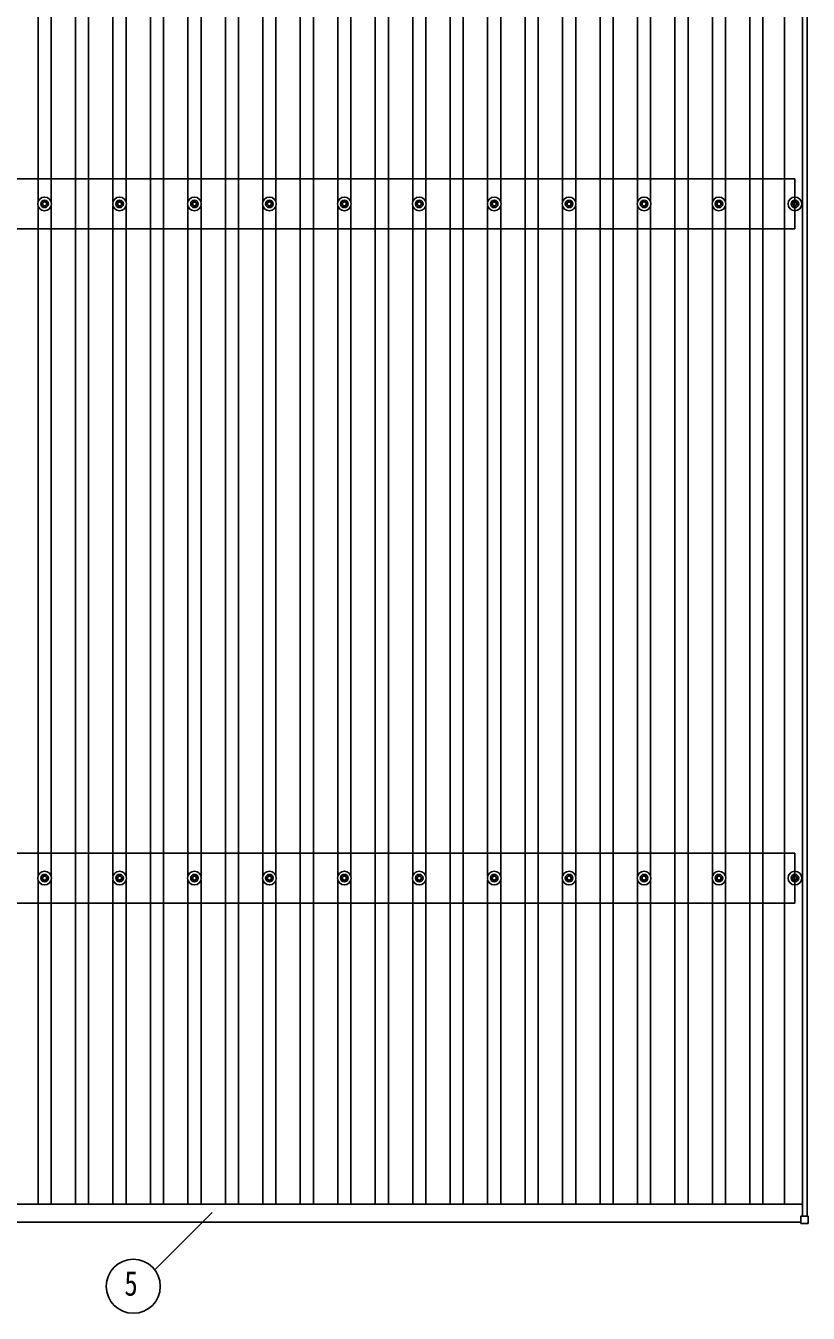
# Model space of a CAD drawing. Units: millimetres, scale not verified. Extents: x -10512 to 10512, y -7425 to 7425.
# Drawn here: x -7946 to -5858, y -17 to 3420 of the extents above; entities that cross this region are included whole.
import ezdxf
from ezdxf.enums import TextEntityAlignment as Align

# ---------------------------------------------------------------- set-up
doc = ezdxf.new("R2010")
doc.units = ezdxf.units.MM
doc.header["$LTSCALE"] = 30
for name, color, linetype in [('0-4_YKK_13', 4, 'Continuous'), ('0-5_YKK_A1', 4, 'Continuous'), ('0-6_YKK_D', 6, 'Continuous')]:
    doc.layers.add(name, color=color, linetype=linetype)
doc.styles.add('ＭＳ ゴシック', font='')
doc.styles.get('ＭＳ ゴシック').set_extended_font_data('MS Gothic')

msp = doc.modelspace()

# ---------------------------------------------------------------- linework, layer by layer
at = {"layer": '0-4_YKK_13'}
for p, q in [((-7905.95, 2946.12), (-7901.53, 2946.12)), ((-7905.95, 2942.62), (-7901.53, 2942.62)), ((-7897.7, 2954.37), (-7897.7, 2949.95)), ((-7897.7, 2938.79), (-7897.7, 2934.37)), ((-7894.2, 2954.37), (-7894.2, 2949.95)), ((-7894.2, 2938.79), (-7894.2, 2934.37)), ((-7890.37, 2946.12), (-7885.95, 2946.12)), ((-7890.37, 2942.62), (-7885.95, 2942.62)), ((-7705.95, 2946.12), (-7701.53, 2946.12)), ((-7705.95, 2942.62), (-7701.53, 2942.62)), ((-7697.7, 2954.37), (-7697.7, 2949.95)), ((-7697.7, 2938.79), (-7697.7, 2934.37)), ((-7694.2, 2954.37), (-7694.2, 2949.95)), ((-7694.2, 2938.79), (-7694.2, 2934.37)), ((-7690.37, 2946.12), (-7685.95, 2946.12)), ((-7690.37, 2942.62), (-7685.95, 2942.62)), ((-7505.95, 2946.12), (-7501.53, 2946.12)), ((-7505.95, 2942.62), (-7501.53, 2942.62)), ((-7497.7, 2954.37), (-7497.7, 2949.95)), ((-7497.7, 2938.79), (-7497.7, 2934.37)), ((-7494.2, 2954.37), (-7494.2, 2949.95)), ((-7494.2, 2938.79), (-7494.2, 2934.37)), ((-7490.37, 2946.12), (-7485.95, 2946.12)), ((-7490.37, 2942.62), (-7485.95, 2942.62)), ((-7305.95, 2946.12), (-7301.53, 2946.12)), ((-7305.95, 2942.62), (-7301.53, 2942.62)), ((-7297.7, 2954.37), (-7297.7, 2949.95)), ((-7297.7, 2938.79), (-7297.7, 2934.37)), ((-7294.2, 2954.37), (-7294.2, 2949.95)), ((-7294.2, 2938.79), (-7294.2, 2934.37)), ((-7290.37, 2946.12), (-7285.95, 2946.12)), ((-7290.37, 2942.62), (-7285.95, 2942.62)), ((-7105.95, 2946.12), (-7101.53, 2946.12)), ((-7105.95, 2942.62), (-7101.53, 2942.62)), ((-7097.7, 2954.37), (-7097.7, 2949.95)), ((-7097.7, 2938.79), (-7097.7, 2934.37)), ((-7094.2, 2954.37), (-7094.2, 2949.95)), ((-7094.2, 2938.79), (-7094.2, 2934.37)), ((-7090.37, 2946.12), (-7085.95, 2946.12)), ((-7090.37, 2942.62), (-7085.95, 2942.62)), ((-6905.95, 2946.12), (-6901.53, 2946.12)), ((-6905.95, 2942.62), (-6901.53, 2942.62)), ((-6897.7, 2954.37), (-6897.7, 2949.95)), ((-6897.7, 2938.79), (-6897.7, 2934.37)), ((-6894.2, 2954.37), (-6894.2, 2949.95)), ((-6894.2, 2938.79), (-6894.2, 2934.37)), ((-6890.37, 2946.12), (-6885.95, 2946.12)), ((-6890.37, 2942.62), (-6885.95, 2942.62)), ((-6705.95, 2946.12), (-6701.53, 2946.12)), ((-6705.95, 2942.62), (-6701.53, 2942.62)), ((-6697.7, 2954.37), (-6697.7, 2949.95)), ((-6697.7, 2938.79), (-6697.7, 2934.37)), ((-6694.2, 2954.37), (-6694.2, 2949.95)), ((-6694.2, 2938.79), (-6694.2, 2934.37)), ((-6690.37, 2946.12), (-6685.95, 2946.12)), ((-6690.37, 2942.62), (-6685.95, 2942.62)), ((-6505.95, 2946.12), (-6501.53, 2946.12)), ((-6505.95, 2942.62), (-6501.53, 2942.62)), ((-6497.7, 2954.37), (-6497.7, 2949.95)), ((-6497.7, 2938.79), (-6497.7, 2934.37)), ((-6494.2, 2954.37), (-6494.2, 2949.95)), ((-6494.2, 2938.79), (-6494.2, 2934.37)), ((-6490.37, 2946.12), (-6485.95, 2946.12)), ((-6490.37, 2942.62), (-6485.95, 2942.62)), ((-6305.95, 2946.12), (-6301.53, 2946.12)), ((-6305.95, 2942.62), (-6301.53, 2942.62)), ((-6297.7, 2954.37), (-6297.7, 2949.95)), ((-6297.7, 2938.79), (-6297.7, 2934.37)), ((-6294.2, 2954.37), (-6294.2, 2949.95)), ((-6294.2, 2938.79), (-6294.2, 2934.37)), ((-6290.37, 2946.12), (-6285.95, 2946.12)), ((-6290.37, 2942.62), (-6285.95, 2942.62)), ((-6105.95, 2946.12), (-6101.53, 2946.12)), ((-6105.95, 2942.62), (-6101.53, 2942.62)), ((-6097.7, 2954.37), (-6097.7, 2949.95)), ((-6097.7, 2938.79), (-6097.7, 2934.37)), ((-6094.2, 2954.37), (-6094.2, 2949.95)), ((-6094.2, 2938.79), (-6094.2, 2934.37)), ((-6090.37, 2946.12), (-6085.95, 2946.12)), ((-6090.37, 2942.62), (-6085.95, 2942.62)), ((-5903.2, 2946.12), (-5898.78, 2946.12)), ((-5903.2, 2942.62), (-5898.78, 2942.62)), ((-5894.95, 2954.37), (-5894.95, 2949.95)), ((-5894.95, 2938.79), (-5894.95, 2934.37)), ((-5891.45, 2954.37), (-5891.45, 2949.95)), ((-5891.45, 2938.79), (-5891.45, 2934.37)), ((-5887.62, 2946.12), (-5883.2, 2946.12)), ((-5887.62, 2942.62), (-5883.2, 2942.62)), ((-7905.95, 1146.12), (-7901.53, 1146.12)), ((-7905.95, 1142.62), (-7901.53, 1142.62)), ((-7897.7, 1154.37), (-7897.7, 1149.95)), ((-7897.7, 1138.79), (-7897.7, 1134.37)), ((-7894.2, 1154.37), (-7894.2, 1149.95)), ((-7894.2, 1138.79), (-7894.2, 1134.37)), ((-7890.37, 1146.12), (-7885.95, 1146.12)), ((-7890.37, 1142.62), (-7885.95, 1142.62)), ((-7705.95, 1146.12), (-7701.53, 1146.12)), ((-7705.95, 1142.62), (-7701.53, 1142.62)), ((-7697.7, 1154.37), (-7697.7, 1149.95)), ((-7697.7, 1138.79), (-7697.7, 1134.37)), ((-7694.2, 1154.37), (-7694.2, 1149.95)), ((-7694.2, 1138.79), (-7694.2, 1134.37)), ((-7690.37, 1146.12), (-7685.95, 1146.12)), ((-7690.37, 1142.62), (-7685.95, 1142.62)), ((-7505.95, 1146.12), (-7501.53, 1146.12)), ((-7505.95, 1142.62), (-7501.53, 1142.62)), ((-7497.7, 1154.37), (-7497.7, 1149.95)), ((-7497.7, 1138.79), (-7497.7, 1134.37)), ((-7494.2, 1154.37), (-7494.2, 1149.95)), ((-7494.2, 1138.79), (-7494.2, 1134.37)), ((-7490.37, 1146.12), (-7485.95, 1146.12)), ((-7490.37, 1142.62), (-7485.95, 1142.62)), ((-7305.95, 1146.12), (-7301.53, 1146.12)), ((-7305.95, 1142.62), (-7301.53, 1142.62)), ((-7297.7, 1154.37), (-7297.7, 1149.95)), ((-7297.7, 1138.79), (-7297.7, 1134.37)), ((-7294.2, 1154.37), (-7294.2, 1149.95)), ((-7294.2, 1138.79), (-7294.2, 1134.37)), ((-7290.37, 1146.12), (-7285.95, 1146.12)), ((-7290.37, 1142.62), (-7285.95, 1142.62)), ((-7105.95, 1146.12), (-7101.53, 1146.12)), ((-7105.95, 1142.62), (-7101.53, 1142.62)), ((-7097.7, 1154.37), (-7097.7, 1149.95)), ((-7097.7, 1138.79), (-7097.7, 1134.37)), ((-7094.2, 1154.37), (-7094.2, 1149.95)), ((-7094.2, 1138.79), (-7094.2, 1134.37)), ((-7090.37, 1146.12), (-7085.95, 1146.12)), ((-7090.37, 1142.62), (-7085.95, 1142.62)), ((-6905.95, 1146.12), (-6901.53, 1146.12)), ((-6905.95, 1142.62), (-6901.53, 1142.62)), ((-6897.7, 1154.37), (-6897.7, 1149.95)), ((-6897.7, 1138.79), (-6897.7, 1134.37)), ((-6894.2, 1154.37), (-6894.2, 1149.95)), ((-6894.2, 1138.79), (-6894.2, 1134.37)), ((-6890.37, 1146.12), (-6885.95, 1146.12)), ((-6890.37, 1142.62), (-6885.95, 1142.62)), ((-6705.95, 1146.12), (-6701.53, 1146.12)), ((-6705.95, 1142.62), (-6701.53, 1142.62)), ((-6697.7, 1154.37), (-6697.7, 1149.95)), ((-6697.7, 1138.79), (-6697.7, 1134.37)), ((-6694.2, 1154.37), (-6694.2, 1149.95)), ((-6694.2, 1138.79), (-6694.2, 1134.37)), ((-6690.37, 1146.12), (-6685.95, 1146.12)), ((-6690.37, 1142.62), (-6685.95, 1142.62)), ((-6505.95, 1146.12), (-6501.53, 1146.12)), ((-6505.95, 1142.62), (-6501.53, 1142.62)), ((-6497.7, 1154.37), (-6497.7, 1149.95)), ((-6497.7, 1138.79), (-6497.7, 1134.37)), ((-6494.2, 1154.37), (-6494.2, 1149.95)), ((-6494.2, 1138.79), (-6494.2, 1134.37)), ((-6490.37, 1146.12), (-6485.95, 1146.12)), ((-6490.37, 1142.62), (-6485.95, 1142.62)), ((-6305.95, 1146.12), (-6301.53, 1146.12)), ((-6305.95, 1142.62), (-6301.53, 1142.62)), ((-6297.7, 1154.37), (-6297.7, 1149.95)), ((-6297.7, 1138.79), (-6297.7, 1134.37)), ((-6294.2, 1154.37), (-6294.2, 1149.95)), ((-6294.2, 1138.79), (-6294.2, 1134.37)), ((-6290.37, 1146.12), (-6285.95, 1146.12)), ((-6290.37, 1142.62), (-6285.95, 1142.62)), ((-6105.95, 1146.12), (-6101.53, 1146.12)), ((-6105.95, 1142.62), (-6101.53, 1142.62)), ((-6097.7, 1154.37), (-6097.7, 1149.95)), ((-6097.7, 1138.79), (-6097.7, 1134.37)), ((-6094.2, 1154.37), (-6094.2, 1149.95)), ((-6094.2, 1138.79), (-6094.2, 1134.37)), ((-6090.37, 1146.12), (-6085.95, 1146.12)), ((-6090.37, 1142.62), (-6085.95, 1142.62)), ((-5903.2, 1146.12), (-5898.78, 1146.12)), ((-5903.2, 1142.62), (-5898.78, 1142.62)), ((-5894.95, 1154.37), (-5894.95, 1149.95)), ((-5894.95, 1138.79), (-5894.95, 1134.37)), ((-5891.45, 1154.37), (-5891.45, 1149.95)), ((-5891.45, 1138.79), (-5891.45, 1134.37)), ((-5887.62, 1146.12), (-5883.2, 1146.12)), ((-5887.62, 1142.62), (-5883.2, 1142.62)), ((-5877.65, 223.38), (-5877.65, 241.38)), ((-5876.65, 242.38), (-5858.65, 242.38)), ((-5857.65, 241.38), (-5857.65, 223.38)), ((-5858.65, 222.38), (-5876.65, 222.38))]:
    msp.add_line(p, q, dxfattribs=at)
for centre, radius in [((-7895.95, 2944.37), 18.25), ((-7695.95, 2944.37), 18.25), ((-7495.95, 2944.37), 18.25), ((-7295.95, 2944.37), 18.25), ((-7095.95, 2944.37), 18.25), ((-6895.95, 2944.37), 18.25), ((-6695.95, 2944.37), 18.25), ((-6495.95, 2944.37), 18.25), ((-6295.95, 2944.37), 18.25), ((-6095.95, 2944.37), 18.25), ((-5893.2, 2944.37), 18.25), ((-7895.95, 2944.37), 10.15), ((-7895.95, 2944.37), 5.85), ((-7895.95, 2944.37), 5.25), ((-7695.95, 2944.37), 10.15), ((-7695.95, 2944.37), 5.85), ((-7695.95, 2944.37), 5.25), ((-7495.95, 2944.37), 10.15), ((-7495.95, 2944.37), 5.85), ((-7495.95, 2944.37), 5.25), ((-7295.95, 2944.37), 10.15), ((-7295.95, 2944.37), 5.85), ((-7295.95, 2944.37), 5.25), ((-7095.95, 2944.37), 10.15), ((-7095.95, 2944.37), 5.85), ((-7095.95, 2944.37), 5.25), ((-6895.95, 2944.37), 10.15), ((-6895.95, 2944.37), 5.85), ((-6895.95, 2944.37), 5.25), ((-6695.95, 2944.37), 10.15), ((-6695.95, 2944.37), 5.85), ((-6695.95, 2944.37), 5.25), ((-6495.95, 2944.37), 10.15), ((-6495.95, 2944.37), 5.85), ((-6495.95, 2944.37), 5.25), ((-6295.95, 2944.37), 10.15), ((-6295.95, 2944.37), 5.85), ((-6295.95, 2944.37), 5.25), ((-6095.95, 2944.37), 10.15), ((-6095.95, 2944.37), 5.85), ((-6095.95, 2944.37), 5.25), ((-5893.2, 2944.37), 10.15), ((-5893.2, 2944.37), 5.85), ((-5893.2, 2944.37), 5.25), ((-7895.95, 1144.37), 18.25), ((-7895.95, 1144.37), 10.15), ((-7895.95, 1144.37), 5.85), ((-7895.95, 1144.37), 5.25), ((-7695.95, 1144.37), 18.25), ((-7695.95, 1144.37), 10.15), ((-7695.95, 1144.37), 5.85), ((-7695.95, 1144.37), 5.25), ((-7495.95, 1144.37), 18.25), ((-7495.95, 1144.37), 10.15), ((-7495.95, 1144.37), 5.85), ((-7495.95, 1144.37), 5.25), ((-7295.95, 1144.37), 18.25), ((-7295.95, 1144.37), 10.15), ((-7295.95, 1144.37), 5.85), ((-7295.95, 1144.37), 5.25), ((-7095.95, 1144.37), 18.25), ((-7095.95, 1144.37), 10.15), ((-7095.95, 1144.37), 5.85), ((-7095.95, 1144.37), 5.25), ((-6895.95, 1144.37), 18.25), ((-6895.95, 1144.37), 10.15), ((-6895.95, 1144.37), 5.85), ((-6895.95, 1144.37), 5.25), ((-6695.95, 1144.37), 18.25), ((-6695.95, 1144.37), 10.15), ((-6695.95, 1144.37), 5.85), ((-6695.95, 1144.37), 5.25), ((-6495.95, 1144.37), 18.25), ((-6495.95, 1144.37), 10.15), ((-6495.95, 1144.37), 5.85), ((-6495.95, 1144.37), 5.25), ((-6295.95, 1144.37), 18.25), ((-6295.95, 1144.37), 10.15), ((-6295.95, 1144.37), 5.85), ((-6295.95, 1144.37), 5.25), ((-6095.95, 1144.37), 18.25), ((-6095.95, 1144.37), 10.15), ((-6095.95, 1144.37), 5.85), ((-6095.95, 1144.37), 5.25), ((-5893.2, 1144.37), 18.25), ((-5893.2, 1144.37), 10.15), ((-5893.2, 1144.37), 5.85), ((-5893.2, 1144.37), 5.25)]:
    msp.add_circle(centre, radius, dxfattribs=at)
for centre, start, end in [((-5876.65, 241.38), 90, 180), ((-5858.65, 241.38), 0, 90), ((-5876.65, 223.38), 180, 270), ((-5858.65, 223.38), 270, 0)]:
    msp.add_arc(centre, 1, start, end, dxfattribs=at)
at = {"layer": '0-5_YKK_A1'}
for p, q in [((-5872.95, 242.38), (-5872.95, 5640.8)), ((-5860.95, 242.38), (-5860.95, 5640.8)), ((-7813.45, 273.66), (-7813.45, 5614.71)), ((-7778.45, 273.66), (-7778.45, 5614.71)), ((-7613.45, 273.66), (-7613.45, 5614.71)), ((-7578.45, 273.66), (-7578.45, 5614.71)), ((-7413.45, 273.66), (-7413.45, 5614.71)), ((-7378.45, 273.66), (-7378.45, 5614.71)), ((-7213.45, 273.66), (-7213.45, 5614.71)), ((-7178.45, 273.66), (-7178.45, 5614.71)), ((-7013.45, 273.66), (-7013.45, 5614.71)), ((-6978.45, 273.66), (-6978.45, 5614.71)), ((-6813.45, 273.66), (-6813.45, 5614.71)), ((-6778.45, 273.66), (-6778.45, 5614.71)), ((-6613.45, 273.66), (-6613.45, 5614.71)), ((-6578.45, 273.66), (-6578.45, 5614.71)), ((-6413.45, 273.66), (-6413.45, 5614.71)), ((-6378.45, 273.66), (-6378.45, 5614.71)), ((-6213.45, 273.66), (-6213.45, 5614.71)), ((-6178.45, 273.66), (-6178.45, 5614.71)), ((-6013.45, 273.66), (-6013.45, 5614.71)), ((-5978.45, 273.66), (-5978.45, 5614.71)), ((-5920.95, 273.66), (-5920.95, 5614.71)), ((-7913.45, 2949.55), (-7913.45, 4739.19)), ((-7878.45, 2949.55), (-7878.45, 4739.19)), ((-7713.45, 2949.55), (-7713.45, 4739.19)), ((-7678.45, 2949.55), (-7678.45, 4739.19)), ((-7513.45, 2949.55), (-7513.45, 4739.19)), ((-7478.45, 2949.55), (-7478.45, 4739.19)), ((-7313.45, 2949.55), (-7313.45, 4739.19)), ((-7278.45, 2949.55), (-7278.45, 4739.19)), ((-7113.45, 2949.55), (-7113.45, 4739.19)), ((-7078.45, 2949.55), (-7078.45, 4739.19)), ((-6913.45, 2949.55), (-6913.45, 4739.19)), ((-6878.45, 2949.55), (-6878.45, 4739.19)), ((-6713.45, 2949.55), (-6713.45, 4739.19)), ((-6678.45, 2949.55), (-6678.45, 4739.19)), ((-6513.45, 2949.55), (-6513.45, 4739.19)), ((-6478.45, 2949.55), (-6478.45, 4739.19)), ((-6313.45, 2949.55), (-6313.45, 4739.19)), ((-6278.45, 2949.55), (-6278.45, 4739.19)), ((-6113.45, 2949.55), (-6113.45, 4739.19)), ((-6078.45, 2949.55), (-6078.45, 4739.19)), ((-5893.2, 3011.37), (-8895.95, 3011.37)), ((-5893.2, 2877.37), (-5893.2, 3011.37)), ((-7913.45, 1149.55), (-7913.45, 2939.19)), ((-7878.45, 1149.55), (-7878.45, 2939.19)), ((-7713.45, 1149.55), (-7713.45, 2939.19)), ((-7678.45, 1149.55), (-7678.45, 2939.19)), ((-7513.45, 1149.55), (-7513.45, 2939.19)), ((-7478.45, 1149.55), (-7478.45, 2939.19)), ((-7313.45, 1149.55), (-7313.45, 2939.19)), ((-7278.45, 1149.55), (-7278.45, 2939.19)), ((-7113.45, 1149.55), (-7113.45, 2939.19)), ((-7078.45, 1149.55), (-7078.45, 2939.19)), ((-6913.45, 1149.55), (-6913.45, 2939.19)), ((-6878.45, 1149.55), (-6878.45, 2939.19)), ((-6713.45, 1149.55), (-6713.45, 2939.19)), ((-6678.45, 1149.55), (-6678.45, 2939.19)), ((-6513.45, 1149.55), (-6513.45, 2939.19)), ((-6478.45, 1149.55), (-6478.45, 2939.19)), ((-6313.45, 1149.55), (-6313.45, 2939.19)), ((-6278.45, 1149.55), (-6278.45, 2939.19)), ((-6113.45, 1149.55), (-6113.45, 2939.19)), ((-6078.45, 1149.55), (-6078.45, 2939.19)), ((-5893.2, 2877.37), (-8895.95, 2877.37)), ((-5893.2, 1211.37), (-8895.95, 1211.37)), ((-5893.2, 1077.37), (-5893.2, 1211.37)), ((-7913.45, 273.66), (-7913.45, 1139.19)), ((-7878.45, 273.66), (-7878.45, 1139.19)), ((-7713.45, 273.66), (-7713.45, 1139.19)), ((-7678.45, 273.66), (-7678.45, 1139.19)), ((-7513.45, 273.66), (-7513.45, 1139.19)), ((-7478.45, 273.66), (-7478.45, 1139.19)), ((-7313.45, 273.66), (-7313.45, 1139.19)), ((-7278.45, 273.66), (-7278.45, 1139.19)), ((-7113.45, 273.66), (-7113.45, 1139.19)), ((-7078.45, 273.66), (-7078.45, 1139.19)), ((-6913.45, 273.66), (-6913.45, 1139.19)), ((-6878.45, 273.66), (-6878.45, 1139.19)), ((-6713.45, 273.66), (-6713.45, 1139.19)), ((-6678.45, 273.66), (-6678.45, 1139.19)), ((-6513.45, 273.66), (-6513.45, 1139.19)), ((-6478.45, 273.66), (-6478.45, 1139.19)), ((-6313.45, 273.66), (-6313.45, 1139.19)), ((-6278.45, 273.66), (-6278.45, 1139.19)), ((-6113.45, 273.66), (-6113.45, 1139.19)), ((-6078.45, 273.66), (-6078.45, 1139.19)), ((-5893.2, 1077.37), (-8895.95, 1077.37)), ((-8918.95, 273.66), (-5872.95, 273.66)), ((-8914.25, 225.68), (-5877.65, 225.68))]:
    msp.add_line(p, q, dxfattribs=at)
at = {"layer": '0-6_YKK_D'}
msp.add_line((-7602.18, 98.75), (-7448.85, 252.09), dxfattribs=at)
msp.add_circle((-7659.24, 54.83), 72, dxfattribs=at)

# ---------------------------------------------------------------- texts
at = {"layer": '0-6_YKK_D', "style": 'ＭＳ ゴシック', "width": 0.8}
msp.add_text('5', height=65.98, dxfattribs=at).set_placement((-7683.24, 9.83), align=Align.BOTTOM_LEFT)

doc.saveas('drawing.dxf')
